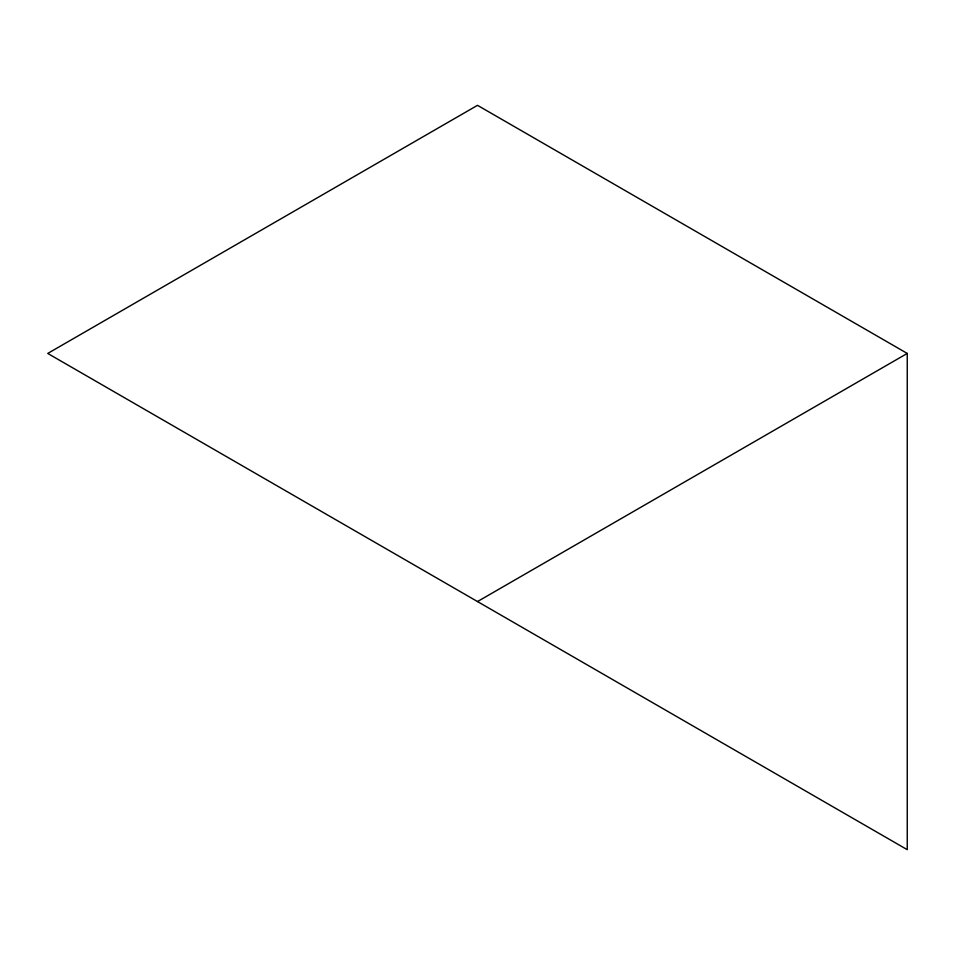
<?xml version="1.0" encoding="UTF-8"?>
<svg xmlns="http://www.w3.org/2000/svg" width="955" height="955" viewBox="0 0 955 955"><rect width="100%" height="100%" fill="white"/><g stroke="black" fill="none" stroke-linecap="round" stroke-linejoin="round"><path stroke-width="1.43" d="M477.5 601.555L907.25 353.434L907.25 849.675L47.75 353.434L477.5 105.325L907.25 353.434"/></g></svg>
